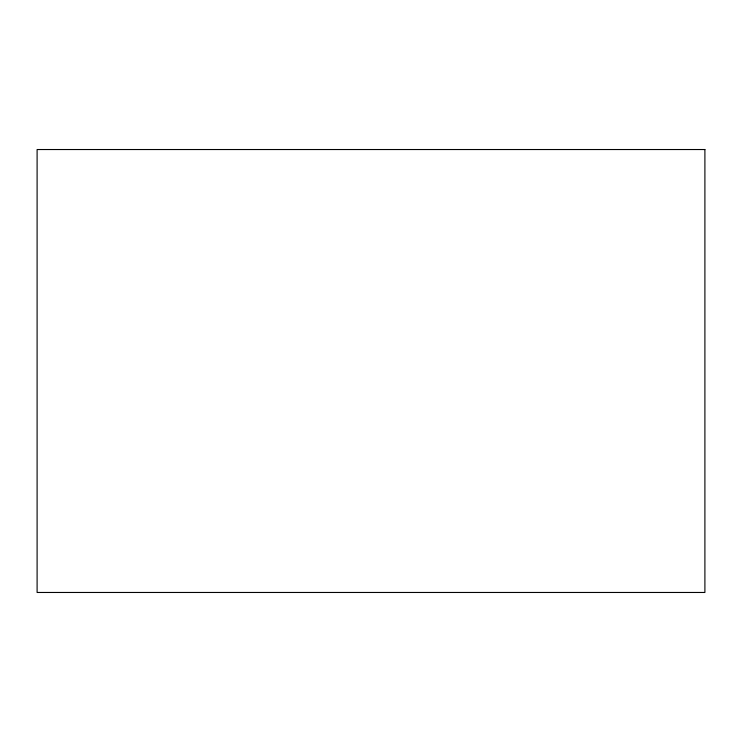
<?xml version="1.0" encoding="UTF-8"?>
<svg xmlns="http://www.w3.org/2000/svg" width="742" height="742" viewBox="0 0 742 742"><rect width="100%" height="100%" fill="white"/><g stroke="black" fill="none" stroke-linecap="round" stroke-linejoin="round"><path stroke-width="1.11" d="M704.9 149.532L37.1 149.532L37.1 592.468L704.9 592.468L704.9 149.532"/></g></svg>
